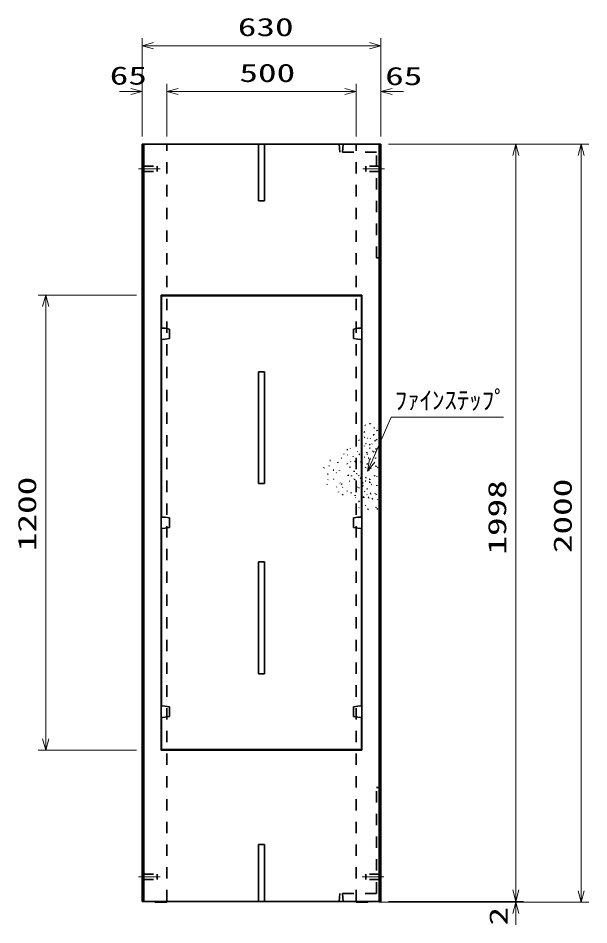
# Model space of a CAD drawing. Units: millimetres on the paper. Extents: x 0 to 841, y 0 to 594.
# Drawn here: x 299.5 to 374.8, y 266.4 to 386.1 of the extents above; entities that cross this region are included whole.
import ezdxf
from ezdxf.enums import TextEntityAlignment as Align

# ---------------------------------------------------------------- set-up
doc = ezdxf.new("R2010")
doc.units = ezdxf.units.MM
doc.linetypes.add('USER2', pattern=[18.5, 12, -1.5, 3.5, -1.5])
doc.linetypes.add('USER3', pattern=[3, 1.5, -1.5])
for name, color, linetype, lineweight in [('D-BMK（構造物基準線）', 2, 'USER2', 18), ('D-STR-DIM（寸法）', 7, 'Continuous', 13), ('D-STR-HTXT（旗上げ）', 7, 'Continuous', 13), ('D-STR（構造物）', 1, 'Continuous', 35)]:
    doc.layers.add(name, color=color, linetype=linetype, lineweight=lineweight)
doc.styles.add('ＭＳ ゴシック', font='')
doc.styles.get('ＭＳ ゴシック').set_extended_font_data('MS Gothic')

# ---------------------------------------------------------------- blocks, each defined once
blk = doc.blocks.new('_Open30')
at = {"color": 7, "linetype": 'Continuous', "lineweight": 13}
for p, q in [((-1, 0.2679), (0, 0)), ((0, 0), (-1, -0.2679)), ((0, 0), (-1, 0))]:
    blk.add_line(p, q, dxfattribs=at)

msp = doc.modelspace()

# ---------------------------------------------------------------- linework, layer by layer
at = {"layer": 'D-BMK（構造物基準線）'}
for p, q in [((315.383, 366.196), (318.233, 366.196)), ((347.808, 366.196), (344.958, 366.196)), ((315.383, 272.796), (318.233, 272.796)), ((344.883, 272.796), (347.733, 272.796))]:
    msp.add_line(p, q, dxfattribs=at)
at = {"layer": 'D-STR-DIM（寸法）'}
for p, q in [((315.846, 370.446), (315.846, 383.423)), ((347.346, 377.403), (347.346, 383.423)), ((317.346, 382.423), (345.846, 382.423)), ((315.846, 370.446), (315.846, 377.373)), ((319.096, 370.446), (319.096, 377.373)), ((319.096, 370.446), (319.096, 377.373)), ((344.096, 370.446), (344.096, 377.373)), ((344.096, 370.446), (344.096, 377.373)), ((347.346, 370.446), (347.346, 377.373)), ((314.346, 376.373), (312.846, 376.373)), ((320.596, 376.373), (342.596, 376.373)), ((320.596, 376.373), (322.096, 376.373)), ((342.596, 376.373), (341.096, 376.373)), ((348.846, 376.373), (350.346, 376.373)), ((348.346, 369.446), (366.135, 369.446)), ((364.698, 369.446), (374.775, 369.446)), ((365.135, 271.046), (365.135, 367.946)), ((373.775, 270.946), (373.775, 367.946)), ((315.096, 349.496), (302.132, 349.496)), ((303.132, 290.996), (303.132, 347.996)), ((315.096, 289.496), (302.132, 289.496)), ((365.135, 271.046), (365.135, 272.546)), ((347.096, 269.446), (366.135, 269.446)), ((348.346, 269.546), (366.135, 269.546)), ((348.346, 269.546), (366.135, 269.546)), ((363.698, 269.446), (374.775, 269.446)), ((365.135, 267.946), (365.135, 266.446))]:
    msp.add_line(p, q, dxfattribs=at)
at = {"layer": 'D-STR-HTXT（旗上げ）'}
msp.add_lwpolyline([(363.519, 333.405), (348.689, 333.405), (346.189, 327.654)], dxfattribs=at)
at = {"layer": 'D-STR（構造物）'}
for p, q in [((315.846, 269.546), (315.846, 369.446)), ((315.846, 369.446), (347.346, 369.446)), ((316.096, 269.546), (316.096, 369.446)), ((331.221, 369.446), (331.221, 361.946)), ((331.971, 369.446), (331.971, 361.946)), ((347.096, 269.546), (347.096, 369.446)), ((347.346, 269.546), (347.346, 369.446)), ((331.971, 361.946), (331.221, 361.946)), ((318.346, 289.496), (318.346, 349.496)), ((318.346, 349.496), (344.846, 349.496)), ((318.421, 345.171), (318.421, 349.421)), ((318.421, 349.421), (344.771, 349.421)), ((344.771, 345.171), (344.771, 349.421)), ((344.846, 289.496), (344.846, 349.496)), ((318.871, 345.14), (318.421, 345.171)), ((318.871, 345.14), (319.471, 345.046)), ((319.471, 345.046), (319.471, 343.796)), ((344.321, 345.14), (343.721, 345.046)), ((343.721, 345.046), (343.721, 343.796)), ((344.321, 345.14), (344.771, 345.171)), ((318.421, 343.671), (318.871, 343.702)), ((318.421, 343.671), (318.421, 320.246)), ((319.471, 343.796), (318.871, 343.702)), ((343.721, 343.796), (344.321, 343.702)), ((344.321, 343.702), (344.771, 343.671)), ((344.771, 343.671), (344.771, 320.246)), ((331.221, 339.421), (331.221, 324.671)), ((331.221, 339.421), (331.971, 339.421)), ((331.971, 324.671), (331.971, 339.421)), ((345.854, 332.524), (345.911, 332.572)), ((345.911, 332.572), (345.959, 332.515)), ((345.114, 331.494), (345.167, 331.441)), ((345.167, 331.441), (345.22, 331.494)), ((345.228, 332.349), (345.301, 332.329)), ((346.429, 332.018), (346.504, 332.018)), ((346.777, 331.633), (346.83, 331.686)), ((346.83, 331.686), (346.883, 331.633)), ((344.46, 330.358), (344.453, 330.432)), ((345.207, 330.771), (345.142, 330.734)), ((345.594, 330.622), (345.52, 330.635)), ((345.933, 330.55), (345.959, 330.621)), ((346.413, 331.085), (346.34, 331.066)), ((346.393, 331.158), (346.413, 331.085)), ((346.53, 330.248), (346.543, 330.322)), ((346.543, 330.322), (346.617, 330.309)), ((346.725, 330.448), (346.786, 330.491)), ((346.786, 330.491), (346.829, 330.43)), ((342.915, 329.103), (342.862, 329.156)), ((342.915, 329.103), (342.968, 329.156)), ((343.331, 329.28), (343.293, 329.345)), ((344.748, 329.76), (344.678, 329.785)), ((345.161, 329.644), (345.192, 329.576)), ((345.377, 329.948), (345.316, 329.905)), ((345.377, 329.948), (345.42, 329.887)), ((345.811, 329.772), (345.873, 329.815)), ((345.92, 329.345), (345.845, 329.351)), ((345.873, 329.815), (345.916, 329.753)), ((346.142, 329.875), (346.21, 329.906)), ((346.264, 328.928), (346.215, 328.986)), ((346.657, 329.196), (346.695, 329.261)), ((346.695, 329.261), (346.76, 329.224)), ((342.133, 328.013), (342.208, 328.02)), ((342.442, 328.52), (342.462, 328.593)), ((342.89, 328.396), (342.955, 328.434)), ((343.706, 328.283), (343.681, 328.212)), ((344.296, 328.9), (344.238, 328.852)), ((344.481, 328.565), (344.542, 328.522)), ((344.542, 328.522), (344.499, 328.46)), ((345.124, 328.164), (345.198, 328.158)), ((345.488, 328.535), (345.563, 328.535)), ((345.507, 328.706), (345.494, 328.78)), ((345.732, 328.013), (345.66, 327.994)), ((345.894, 327.976), (345.956, 327.933)), ((345.956, 327.933), (345.913, 327.872)), ((346.375, 328.871), (346.313, 328.828)), ((346.418, 328.809), (346.375, 328.871)), ((346.575, 328.021), (346.649, 328.034)), ((346.666, 328.818), (346.592, 328.831)), ((346.649, 328.034), (346.662, 327.96)), ((346.653, 328.744), (346.666, 328.818)), ((339.849, 326.776), (339.83, 326.704)), ((340.532, 327), (340.475, 326.952)), ((340.58, 326.942), (340.532, 327)), ((340.689, 327.689), (340.615, 327.696)), ((341.654, 327.399), (341.661, 327.473)), ((342.908, 327.306), (342.94, 327.238)), ((343.183, 326.809), (343.241, 326.857)), ((343.241, 326.857), (343.289, 326.8)), ((343.398, 327.547), (343.323, 327.553)), ((343.957, 327.569), (343.889, 327.537)), ((343.957, 327.569), (343.926, 327.637)), ((344.645, 327.463), (344.597, 327.52)), ((344.897, 327.424), (344.832, 327.386)), ((344.86, 327.489), (344.897, 327.424)), ((345.338, 326.817), (345.3, 326.752)), ((345.501, 327.198), (345.574, 327.217)), ((345.574, 327.217), (345.554, 327.289)), ((346.015, 326.65), (345.954, 326.607)), ((346.015, 326.65), (346.058, 326.589)), ((346.705, 326.966), (346.631, 326.953)), ((346.718, 326.892), (346.705, 326.966)), ((346.947, 326.795), (346.886, 326.838)), ((346.904, 326.734), (346.947, 326.795)), ((340.302, 325.9), (340.377, 325.9)), ((341.125, 326.445), (341.05, 326.445)), ((341.504, 326.061), (341.451, 326.114)), ((341.873, 326.362), (341.904, 326.43)), ((343.01, 325.757), (343.01, 325.682)), ((343.085, 325.757), (343.01, 325.757)), ((343.478, 325.63), (343.459, 325.703)), ((343.759, 326.303), (343.834, 326.303)), ((343.834, 326.303), (343.834, 326.228)), ((344.159, 325.971), (344.106, 325.918)), ((344.438, 325.736), (344.381, 325.688)), ((344.438, 325.736), (344.487, 325.678)), ((344.623, 325.4), (344.685, 325.357)), ((344.685, 325.357), (344.642, 325.296)), ((345.328, 325.407), (345.386, 325.456)), ((345.386, 325.456), (345.337, 325.513)), ((345.761, 326.461), (345.748, 326.387)), ((346.456, 325.663), (346.517, 325.706)), ((346.517, 325.706), (346.56, 325.645)), ((346.809, 325.654), (346.796, 325.58)), ((331.221, 324.671), (331.971, 324.671)), ((340.266, 324.544), (340.247, 324.472)), ((340.406, 325.183), (340.348, 325.134)), ((341.07, 325.194), (341.135, 325.232)), ((341.135, 325.232), (341.098, 325.297)), ((341.511, 324.234), (341.485, 324.164)), ((341.965, 324.699), (341.946, 324.771)), ((342.149, 324.611), (342.084, 324.574)), ((342.149, 324.611), (342.187, 324.546)), ((342.273, 324.142), (342.326, 324.195)), ((343.147, 324.987), (343.217, 324.961)), ((343.861, 325.238), (343.793, 325.206)), ((343.893, 325.17), (343.861, 325.238)), ((344.191, 324.221), (344.123, 324.189)), ((344.223, 324.153), (344.191, 324.221)), ((344.964, 324.321), (344.891, 324.302)), ((345.018, 324.77), (344.943, 324.77)), ((344.944, 324.394), (344.964, 324.321)), ((345.341, 324.993), (345.266, 324.999)), ((345.875, 324.849), (345.802, 324.829)), ((345.895, 325.222), (345.822, 325.242)), ((345.875, 325.15), (345.895, 325.222)), ((345.894, 324.776), (345.875, 324.849)), ((346.061, 324.491), (346.118, 324.539)), ((346.118, 324.539), (346.07, 324.597)), ((346.814, 324.457), (346.808, 324.382)), ((341.73, 323.588), (341.762, 323.52)), ((342.253, 323.164), (342.311, 323.212)), ((342.311, 323.212), (342.359, 323.155)), ((342.89, 323.65), (342.909, 323.723)), ((343.41, 323.488), (343.416, 323.414)), ((343.935, 323.116), (343.935, 323.041)), ((344.469, 324.119), (344.444, 324.048)), ((344.811, 323.569), (344.739, 323.588)), ((344.792, 323.496), (344.811, 323.569)), ((345.232, 323.621), (345.179, 323.674)), ((345.179, 323.568), (345.232, 323.621)), ((345.548, 323.167), (345.481, 323.199)), ((345.489, 323.946), (345.564, 323.946)), ((346.001, 323.338), (345.929, 323.358)), ((346.001, 323.338), (345.982, 323.266)), ((346.585, 323.336), (346.592, 323.411)), ((346.781, 323.183), (346.733, 323.241)), ((344.051, 322.824), (343.998, 322.771)), ((344.48, 322.293), (344.406, 322.293)), ((344.48, 322.368), (344.48, 322.293)), ((345.035, 322.886), (344.977, 322.838)), ((345.035, 322.886), (344.987, 322.943)), ((345.125, 322.811), (345.125, 322.886)), ((345.285, 321.79), (345.338, 321.737)), ((345.656, 322.81), (345.731, 322.803)), ((345.731, 322.803), (345.724, 322.729)), ((346.224, 322.655), (346.167, 322.607)), ((346.176, 322.713), (346.224, 322.655)), ((346.914, 322.498), (346.92, 322.573)), ((344.465, 321.514), (344.433, 321.446)), ((344.83, 321.53), (344.777, 321.583)), ((344.777, 321.477), (344.83, 321.53)), ((345.587, 321.315), (345.655, 321.283)), ((345.655, 321.283), (345.623, 321.215)), ((346.691, 321.452), (346.698, 321.527)), ((346.83, 321.251), (346.888, 321.299)), ((346.888, 321.299), (346.839, 321.357)), ((318.421, 320.246), (318.871, 320.215)), ((319.471, 320.121), (318.871, 320.215)), ((319.471, 318.871), (319.471, 320.121)), ((343.721, 320.121), (344.321, 320.215)), ((343.721, 318.871), (343.721, 320.121)), ((344.321, 320.215), (344.771, 320.246)), ((318.421, 318.746), (318.871, 318.777)), ((318.421, 318.746), (318.421, 295.321)), ((318.871, 318.777), (319.471, 318.871)), ((344.321, 318.777), (343.721, 318.871)), ((344.321, 318.777), (344.771, 318.746)), ((344.771, 318.746), (344.771, 295.321)), ((331.221, 314.321), (331.971, 314.321)), ((331.221, 314.321), (331.221, 299.571)), ((331.971, 299.571), (331.971, 314.321)), ((331.221, 299.571), (331.971, 299.571)), ((318.871, 295.29), (318.421, 295.321)), ((319.471, 295.196), (318.871, 295.29)), ((319.471, 293.946), (319.471, 295.196)), ((343.721, 295.196), (344.321, 295.29)), ((343.721, 293.946), (343.721, 295.196)), ((344.321, 295.29), (344.771, 295.321)), ((318.421, 293.821), (318.871, 293.852)), ((318.421, 293.821), (318.421, 289.571)), ((318.871, 293.852), (319.471, 293.946)), ((344.321, 293.852), (343.721, 293.946)), ((344.321, 293.852), (344.771, 293.821)), ((344.771, 293.821), (344.771, 289.571)), ((318.346, 289.496), (344.846, 289.496)), ((318.421, 289.571), (344.771, 289.571)), ((331.221, 277.046), (331.971, 277.046)), ((331.221, 269.546), (331.221, 277.046)), ((331.971, 269.546), (331.971, 277.046)), ((315.846, 269.546), (347.346, 269.546)), ((317.596, 269.446), (317.496, 269.546)), ((319.095, 269.446), (317.596, 269.446)), ((319.095, 269.446), (319.196, 269.546)), ((344.096, 269.446), (343.996, 269.546)), ((344.096, 269.446), (345.596, 269.446)), ((345.596, 269.446), (345.696, 269.546))]:
    msp.add_line(p, q, dxfattribs=at)
at = {"layer": 'D-STR（構造物）', "linetype": 'USER3'}
for p, q in [((319.096, 269.546), (319.096, 369.446)), ((341.935, 368.396), (341.854, 369.446)), ((342.301, 368.396), (342.374, 369.446)), ((344.096, 269.546), (344.096, 369.446)), ((346.771, 368.396), (341.935, 368.396)), ((346.771, 354.446), (346.771, 368.396)), ((315.846, 366.546), (317.846, 366.546)), ((317.846, 365.846), (317.846, 366.546)), ((347.346, 366.546), (345.346, 366.546)), ((345.346, 365.846), (345.346, 366.546)), ((315.846, 365.846), (317.846, 365.846)), ((347.346, 365.846), (345.346, 365.846)), ((346.771, 354.446), (347.346, 354.446)), ((346.771, 284.546), (347.346, 284.546)), ((346.771, 270.596), (346.771, 284.546)), ((315.846, 273.146), (317.846, 273.146)), ((317.846, 273.146), (317.846, 272.446)), ((347.346, 273.146), (345.346, 273.146)), ((345.346, 273.146), (345.346, 272.446)), ((315.846, 272.446), (317.846, 272.446)), ((347.346, 272.446), (345.346, 272.446)), ((341.935, 270.596), (341.854, 269.546)), ((346.771, 270.596), (341.935, 270.596)), ((342.301, 270.596), (342.374, 269.546))]:
    msp.add_line(p, q, dxfattribs=at)

# ---------------------------------------------------------------- block references
at = {"layer": 'D-STR-DIM（寸法）', "xscale": 1.5, "yscale": 1.5}
for p, rotation in [((315.846, 382.423), 180), ((319.096, 376.373), 180), ((319.096, 376.373), 180), ((347.346, 376.373), 180), ((365.135, 369.446), 90), ((373.775, 369.446), 90), ((303.132, 349.496), 90), ((303.132, 289.496), 270), ((365.135, 269.546), 270), ((365.135, 269.546), 270), ((373.775, 269.446), 270), ((365.135, 269.446), 90)]:
    msp.add_blockref('_Open30', p, dxfattribs=dict(at, rotation=rotation))
for p in [(347.346, 382.423), (315.846, 376.373), (344.096, 376.373), (344.096, 376.373)]:
    msp.add_blockref('_Open30', p, dxfattribs=at)
at = {"layer": 'D-STR-HTXT（旗上げ）', "xscale": 1.5, "yscale": 1.5, "rotation": 246.50838}
msp.add_blockref('_Open30', (345.592, 326.278), dxfattribs=at)

# ---------------------------------------------------------------- texts
at = {"layer": 'D-STR-DIM（寸法）', "style": 'ＭＳ ゴシック', "width": 1.5}
for s, p in [('630', (328.471, 382.96)), ('65', (311.577, 376.561)), ('500', (328.679, 376.91)), ('65', (347.911, 376.497))]:
    msp.add_text(s, height=2.405, dxfattribs=at).set_placement(p, align=Align.BOTTOM_LEFT)
for s, p in [('1200', (302.595, 315.746)), ('1998', (364.597, 315.288)), ('2000', (373.237, 315.488)), ('2', (364.772, 266.358))]:
    msp.add_text(s, height=2.405, rotation=90, dxfattribs=at).set_placement(p, align=Align.BOTTOM_LEFT)
at = {"layer": 'D-STR-HTXT（旗上げ）', "style": 'ＭＳ ゴシック'}
msp.add_text('ﾌｧｲﾝｽﾃｯﾌﾟ', height=2.405, dxfattribs=at).set_placement((349.168, 333.73), align=Align.BOTTOM_LEFT)

doc.saveas('drawing.dxf')
